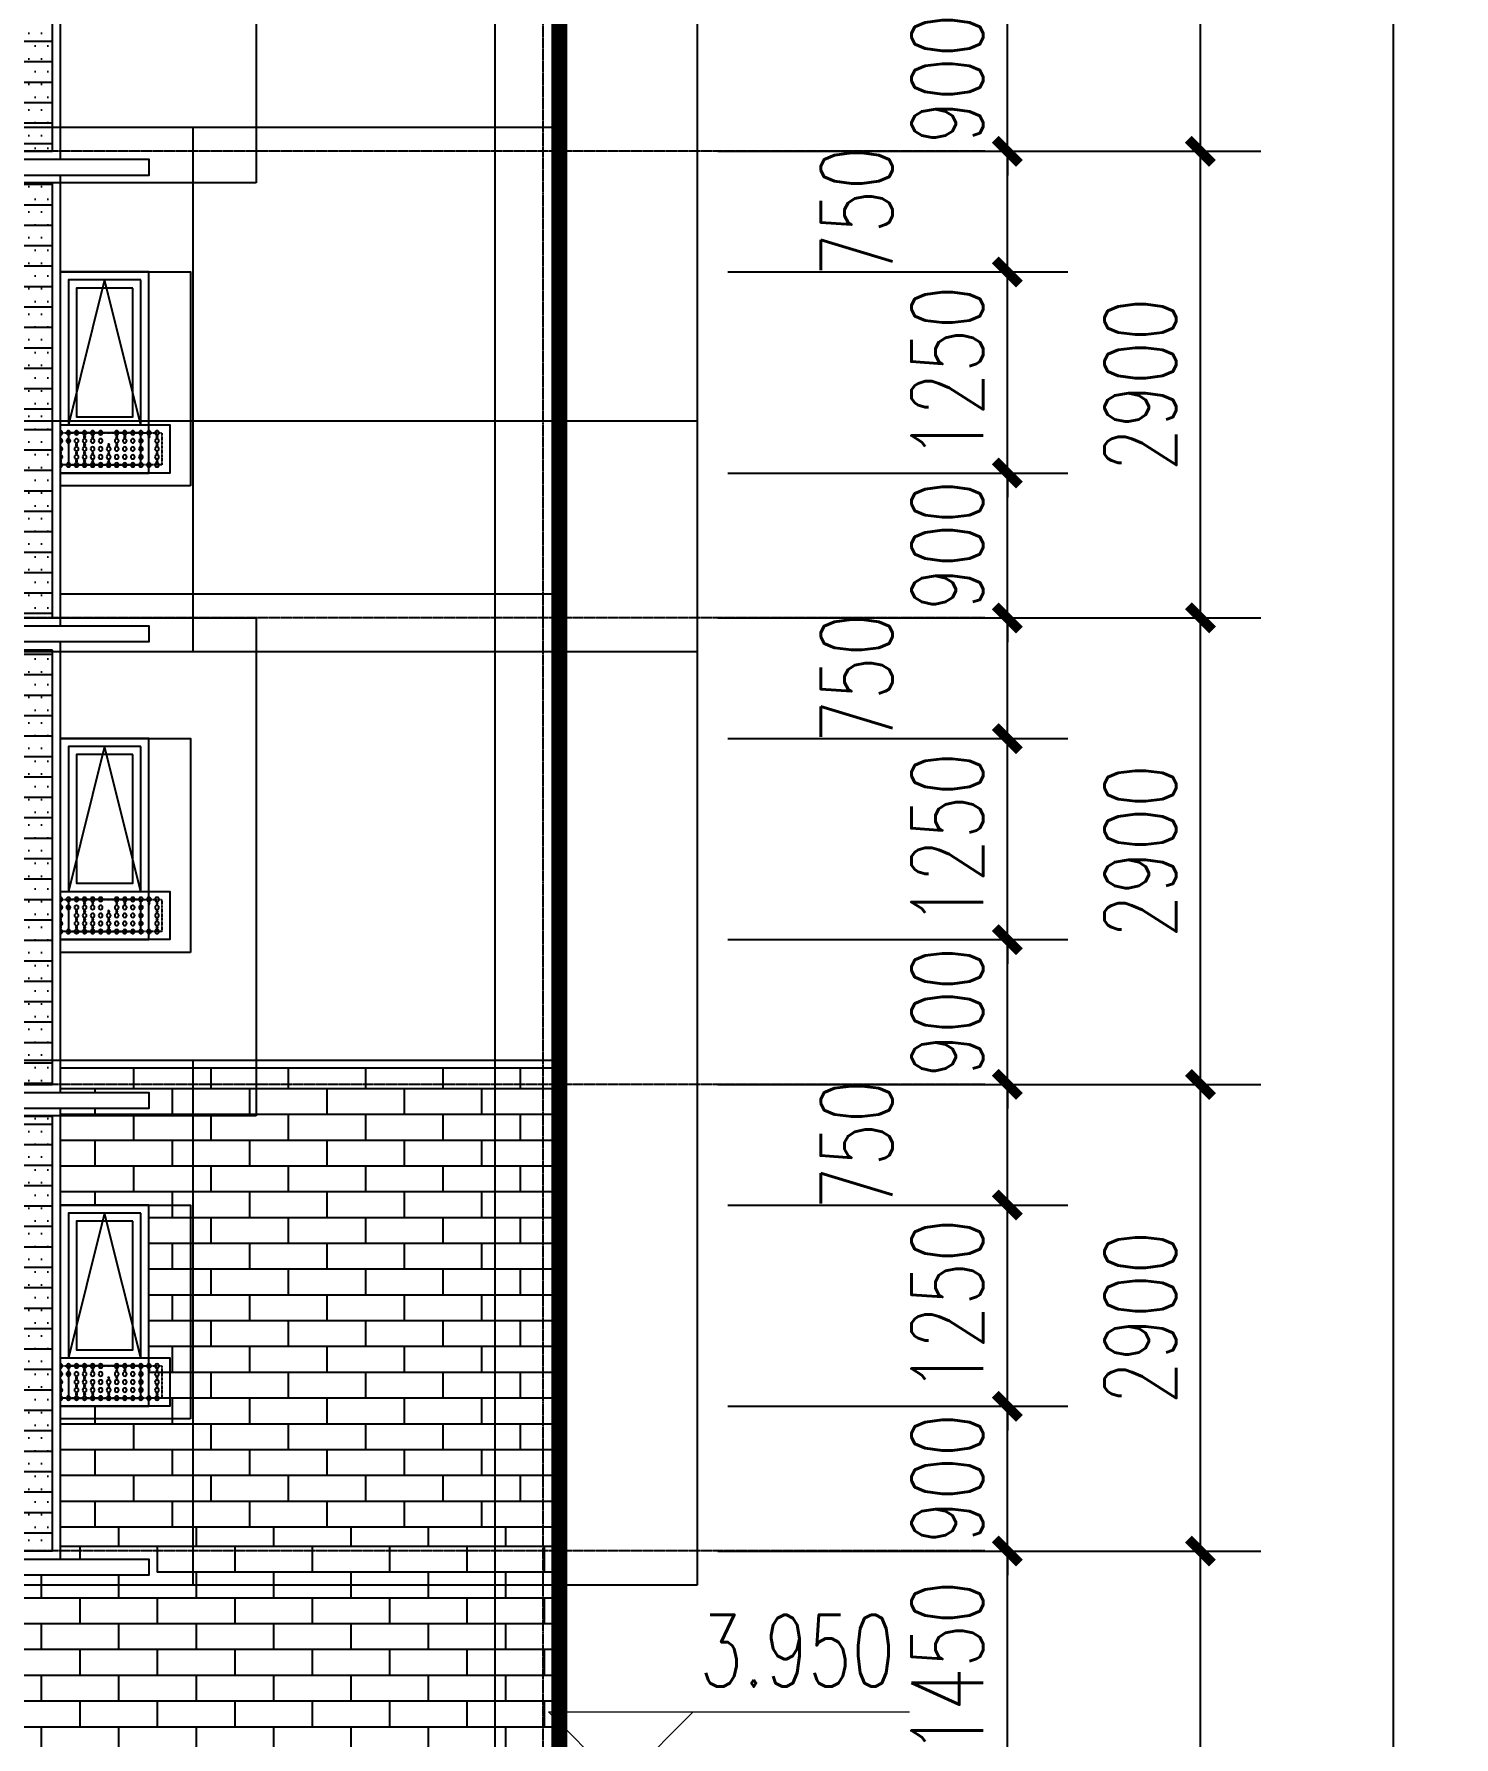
# Model space of a CAD drawing. Header units: millimetres. Extents: x 43 to 235305, y 0 to 139712.
# Drawn here: x 128686 to 137509, y 15435 to 26020 of the extents above; entities that cross this region are included whole.
import ezdxf
from ezdxf.xclip import XClip

# ---------------------------------------------------------------- set-up
doc = ezdxf.new("R2010")
doc.units = ezdxf.units.MM
doc.header["$XCLIPFRAME"] = 2
for name, pattern in [('CONTINOUS', [0]), ('DASH', [0.35, 0.25, -0.1]), ('DOTE', [2.42, 2, -0.2, 0.02, -0.2])]:
    doc.linetypes.add(name, pattern=pattern)
for name, color, linetype in [('A-AXIS', 1, 'DOTE'), ('A-DRWD-DIMS', 144, 'Continuous'), ('A-ELEV-DRWD', 130, 'Continuous'), ('A-ELEV-LINE', 30, 'Continuous'), ('A-ELEV-LINE1', 33, 'Continuous'), ('A-ELEV-LINE2', 55, 'Continuous'), ('A-ELEV-OPEN', 253, 'Continuous'), ('A-ELEV-OUT2', 6, 'CONTINOUS'), ('A-ELEV-PATT', 55, 'Continuous'), ('A-ELEV-SHUT', 215, 'Continuous'), ('A-HATH', 8, 'Continuous'), ('A-HATH1', 251, 'Continuous'), ('A-WALL', 2, 'Continuous'), ('AXIS', 3, 'Continuous'), ('PUB_DIM', 3, 'Continuous'), ('PUB_TEXT', 7, 'Continuous'), ('Sun', 138, 'Continuous')]:
    doc.layers.add(name, color=color, linetype=linetype)
doc.styles.add('_TCH_DIM', font='SIMPLEX', dxfattribs={"bigfont": 'GBCBIG'})
doc.styles.add('_TCH_DIM_T3', font='SIMPLEX', dxfattribs={"width": 0.705882, "bigfont": 'GBCBIG'})
doc.dimstyles.new('_TCH_ARCH&&150', dxfattribs={"dimtxt": 446.25, "dimasz": 150, "dimexe": 375, "dimexo": 450, "dimgap": 150, "dimtad": 1, "dimdec": 0, "dimzin": 0, "dimdsep": 46, "dimtxsty": '_TCH_DIM_T3', "dimblk": 'ARCHTICK', "dimcen": 0.09, "dimclrt": 7, "dimazin": 2, "dimtfac": 1, "dimtdec": 0, "dimtix": 1, "dimtmove": 2, "dimatfit": 3, "dimfxl": 1, "dimtolj": 1, "dimtzin": 0, "dimarcsym": 0})

# ---------------------------------------------------------------- blocks, each defined once
blk = doc.blocks.new('A$C44E4211A')
at = {"layer": 'A-HATH1'}
h = blk.add_hatch(dxfattribs=at)
h.set_pattern_fill('AR-BRSTD', color=256, scale=200, style=0)
h.set_pattern_definition([(7e-15, (-354442.66, -32103.24), (0, 160.2771), []), (90, (-354442.66, -32103.24), (-240.3856, 160.2771), [160.2771, -160.27708])])
h.paths.add_polyline_path([(11900, 5700), (8800, 5700), (8800, 5500), (9400, 5500), (9400, 5400), (7700, 5400), (7700, 4300), (11900, 4300)])
at = {"layer": 'A-ELEV-LINE'}
blk.add_lwpolyline([(8800, 8600), (11900, 8600), (11900, 8550), (8800, 8550)], close=True, dxfattribs=at)
at = {"layer": 'A-ELEV-LINE1'}
for p, q in [((11500, 5700), (11500, 0)), ((11900, 5700), (11900, 5700)), ((11900, 5700), (11900, 0))]:
    blk.add_line(p, q, dxfattribs=at)
blk = doc.blocks.new('A$C26D120F1')
blk.add_circle((0, 0), 12.5)
blk = doc.blocks.new('A$C6A1F32F0')
at = {"layer": 'Sun'}
blk.add_lwpolyline([(810, 250), (0, 250), (0, -50), (810, -50)], close=True, dxfattribs=at)
at = {"layer": 'Sun', "color": 8, "linetype": 'DASH', "ltscale": 0.2}
blk.add_lwpolyline([(760, 200), (50, 200), (50, 0), (760, 0)], close=True, dxfattribs=at)
at = {"layer": 'Sun'}
for centre in [(80, 175), (80, 125), (130, 175), (280, 175), (330, 175), (330, 125), (380, 125), (480, 175), (530, 175), (530, 125), (580, 125), (730, 175), (730, 125), (80, 75), (80, 25), (380, 75), (380, 25), (480, 75), (480, 25), (530, 75), (530, 25), (580, 75), (580, 25), (680, 75), (680, 25), (730, 75), (730, 25)]:
    blk.add_circle(centre, 5, dxfattribs=at)
for p in [(80, 200), (130, 200), (180, 200), (230, 200), (280, 200), (330, 200), (430, 200), (480, 200), (530, 200), (580, 200), (630, 200), (680, 200), (730, 200), (80, 150), (80, 100), (180, 150), (180, 100), (230, 150), (230, 100), (280, 150), (280, 100), (330, 150), (330, 100), (380, 100), (430, 150), (430, 100), (480, 150), (480, 100), (530, 150), (530, 100), (580, 150), (580, 100), (630, 150), (680, 150), (680, 100), (730, 150), (730, 100), (80, 50), (80, 0), (130, 0), (180, 50), (180, 0), (230, 50), (230, 0), (280, 50), (280, 0), (330, 50), (330, 0), (380, 50), (380, 0), (430, 50), (430, 0), (480, 50), (480, 0), (530, 50), (530, 0), (580, 50), (580, 0), (630, 0), (680, 50), (680, 0), (730, 50), (730, 0)]:
    blk.add_blockref('A$C26D120F1', p, dxfattribs=at)
blk = doc.blocks.new('A$C1D411380')
at = {"layer": 'A-ELEV-DRWD'}
for points in [[(50, 2100), (500, 2100), (500, 1200), (50, 1200)], [(100, 2050), (450, 2050), (450, 1250), (100, 1250)], [(50, 1150), (500, 1150), (500, 950), (50, 950)]]:
    blk.add_lwpolyline(points, close=True, dxfattribs=at)
at = {"layer": 'A-ELEV-LINE1'}
blk.add_lwpolyline([(550, 1200), (550, 1200), (550, 900), (0, 900), (0, 2150), (550, 2150), (550, 1150)], dxfattribs=at)
at = {"layer": 'A-ELEV-OPEN'}
blk.add_lwpolyline([(50, 1200), (275, 2100), (500, 1200)], dxfattribs=at)
at = {"layer": 'Sun'}
blk.add_blockref('A$C6A1F32F0', (-130, 950), dxfattribs=at)
blk = doc.blocks.new('A$C7D33379A')
at = {"layer": 'A-ELEV-PATT'}
h = blk.add_hatch(dxfattribs=at)
h.set_pattern_fill('ANSI31', color=256, scale=80, angle=135, style=0)
h.set_pattern_definition([(180, (-95821.56, 78043.16), (-2e-14, -127), [])])
h.paths.add_polyline_path([(-450, 3450), (750, 3450), (750, 750), (-450, 750)])
at = {"layer": 'A-HATH'}
h = blk.add_hatch(dxfattribs=at)
h.set_pattern_fill('DOTS', color=256, scale=50, style=0)
h.set_pattern_definition([(180, (214008.635, -339417.31), (-39.6875, 79.375), [0, -79.375])])
h.paths.add_polyline_path([(-450, 3450), (750, 3450), (750, 750), (-450, 750)])
at = {"layer": 'A-ELEV-LINE'}
blk.add_lwpolyline([(800, 700), (-1050, 700), (-1050, 600), (800, 600)], close=True, dxfattribs=at)
at = {"layer": 'A-ELEV-SHUT'}
for points in [[(-500, 3500), (800, 3500), (800, 700), (-500, 700)], [(-450, 3450), (750, 3450), (750, 750), (-450, 750)]]:
    blk.add_lwpolyline(points, close=True, dxfattribs=at)
blk = doc.blocks.new('A$C33016C81')
at = {"layer": 'A-ELEV-LINE1'}
for p, q in [((0, 5800), (0, 0)), ((400, 5800), (400, 0))]:
    blk.add_line(p, q, dxfattribs=at)
at = {"layer": 'A-ELEV-LINE2'}
for p, q in [((3100, 3050), (0, 3050)), ((3100, 150), (0, 150))]:
    blk.add_line(p, q, dxfattribs=at)
ref = blk.add_blockref('A$C1D411380', (2550, 2900))
XClip(ref).set_block_clipping_path([(-258.428911173, 820.8696071922), (549.9998885005, 2150.0002071083)])
ref = blk.add_blockref('A$C1D411380', (2550, 0))
XClip(ref).set_block_clipping_path([(-258.428911173, 820.8696071922), (549.9998885005, 2150.0002071083)])
at = {"layer": 'A-WALL'}
ref = blk.add_blockref('A$C7D33379A', (3600, 2150), dxfattribs=at)
XClip(ref).set_block_clipping_path([(-1717.5663260584, 554.1908942305), (599.9985664183, 3649.999116658)])
ref = blk.add_blockref('A$C7D33379A', (3600, -750), dxfattribs=at)
XClip(ref).set_block_clipping_path([(-1323.3989261346, 483.3645862369), (599.9985664184, 3799.9996316738)])
blk = doc.blocks.new('_ArchTick')
at = {"color": 0, "linetype": 'ByBlock', "const_width": 0.4}
blk.add_lwpolyline([(-0.5, -0.5), (0.5, 0.5)], dxfattribs=at)
blk = doc.blocks.new('*D3918')
at = {"layer": 'AXIS', "color": 0, "lineweight": -2, "transparency": 16777216}
for p, q in [((132934, 16591), (136309, 16591)), ((135934, 11191), (135934, 16591)), ((132934, 11191), (136309, 11191))]:
    blk.add_line(p, q, dxfattribs=at)
at = {"layer": 'Defpoints', "color": 0, "transparency": 16777216}
for p in [(132484, 16591), (135934, 16591), (132484, 11191)]:
    blk.add_point(p, dxfattribs=at)
at = {"layer": 'AXIS', "color": 0, "lineweight": -2, "transparency": 16777216, "xscale": 150, "yscale": 150, "zscale": 150}
for p, rotation in [((135934, 16591), 90), ((135934, 11191), 270)]:
    blk.add_blockref('_ArchTick', p, dxfattribs=dict(at, rotation=rotation))
at = {"layer": 'AXIS', "color": 7, "transparency": 16777216, "insert": (135561, 13891), "char_height": 446.2, "attachment_point": 5, "rotation": 90, "style": '_TCH_DIM_T3'}
blk.add_mtext('\\A1;5400', dxfattribs=at)
blk = doc.blocks.new('*D3919')
at = {"layer": 'AXIS', "color": 0, "lineweight": -2, "transparency": 16777216}
for p, q in [((132934, 19491), (136309, 19491)), ((135934, 16591), (135934, 19491)), ((132934, 16591), (136309, 16591))]:
    blk.add_line(p, q, dxfattribs=at)
at = {"layer": 'Defpoints', "color": 0, "transparency": 16777216}
for p in [(132484, 19491), (135934, 19491), (132484, 16591)]:
    blk.add_point(p, dxfattribs=at)
at = {"layer": 'AXIS', "color": 0, "lineweight": -2, "transparency": 16777216, "xscale": 150, "yscale": 150, "zscale": 150}
for p, rotation in [((135934, 19491), 90), ((135934, 16591), 270)]:
    blk.add_blockref('_ArchTick', p, dxfattribs=dict(at, rotation=rotation))
at = {"layer": 'AXIS', "color": 7, "transparency": 16777216, "insert": (135561, 18041), "char_height": 446.2, "attachment_point": 5, "rotation": 90, "style": '_TCH_DIM_T3'}
blk.add_mtext('\\A1;2900', dxfattribs=at)
blk = doc.blocks.new('*D3920')
at = {"layer": 'AXIS', "color": 0, "lineweight": -2, "transparency": 16777216}
for p, q in [((132934, 22391), (136309, 22391)), ((135934, 19491), (135934, 22391)), ((132934, 19491), (136309, 19491))]:
    blk.add_line(p, q, dxfattribs=at)
at = {"layer": 'Defpoints', "color": 0, "transparency": 16777216}
for p in [(132484, 22391), (135934, 22391), (132484, 19491)]:
    blk.add_point(p, dxfattribs=at)
at = {"layer": 'AXIS', "color": 0, "lineweight": -2, "transparency": 16777216, "xscale": 150, "yscale": 150, "zscale": 150}
for p, rotation in [((135934, 22391), 90), ((135934, 19491), 270)]:
    blk.add_blockref('_ArchTick', p, dxfattribs=dict(at, rotation=rotation))
at = {"layer": 'AXIS', "color": 7, "transparency": 16777216, "insert": (135561, 20941), "char_height": 446.2, "attachment_point": 5, "rotation": 90, "style": '_TCH_DIM_T3'}
blk.add_mtext('\\A1;2900', dxfattribs=at)
blk = doc.blocks.new('*D3921')
at = {"layer": 'AXIS', "color": 0, "lineweight": -2, "transparency": 16777216}
for p, q in [((132934, 25291), (136309, 25291)), ((135934, 22391), (135934, 25291)), ((132934, 22391), (136309, 22391))]:
    blk.add_line(p, q, dxfattribs=at)
at = {"layer": 'Defpoints', "color": 0, "transparency": 16777216}
for p in [(132484, 25291), (135934, 25291), (132484, 22391)]:
    blk.add_point(p, dxfattribs=at)
at = {"layer": 'AXIS', "color": 0, "lineweight": -2, "transparency": 16777216, "xscale": 150, "yscale": 150, "zscale": 150}
for p, rotation in [((135934, 25291), 90), ((135934, 22391), 270)]:
    blk.add_blockref('_ArchTick', p, dxfattribs=dict(at, rotation=rotation))
at = {"layer": 'AXIS', "color": 7, "transparency": 16777216, "insert": (135561, 23841), "char_height": 446.2, "attachment_point": 5, "rotation": 90, "style": '_TCH_DIM_T3'}
blk.add_mtext('\\A1;2900', dxfattribs=at)
blk = doc.blocks.new('*D3922')
at = {"layer": 'AXIS', "color": 0, "lineweight": -2, "transparency": 16777216}
for p, q in [((132934, 28191), (136309, 28191)), ((135934, 25291), (135934, 28191)), ((132934, 25291), (136309, 25291))]:
    blk.add_line(p, q, dxfattribs=at)
at = {"layer": 'Defpoints', "color": 0, "transparency": 16777216}
for p in [(132484, 28191), (135934, 28191), (132484, 25291)]:
    blk.add_point(p, dxfattribs=at)
at = {"layer": 'AXIS', "color": 0, "lineweight": -2, "transparency": 16777216, "xscale": 150, "yscale": 150, "zscale": 150}
for p, rotation in [((135934, 28191), 90), ((135934, 25291), 270)]:
    blk.add_blockref('_ArchTick', p, dxfattribs=dict(at, rotation=rotation))
at = {"layer": 'AXIS', "color": 7, "transparency": 16777216, "insert": (135561, 26741), "char_height": 446.2, "attachment_point": 5, "rotation": 90, "style": '_TCH_DIM_T3'}
blk.add_mtext('\\A1;2900', dxfattribs=at)
blk = doc.blocks.new('*D3961')
at = {"layer": 'Defpoints', "color": 0, "transparency": 16777216}
for p in [(132484, 129691), (137134, 129691), (132484, 11191)]:
    blk.add_point(p, dxfattribs=at)
at = {"layer": 'PUB_DIM', "color": 0, "lineweight": -2, "transparency": 16777216}
for p, q in [((132934, 129691), (137509, 129691)), ((137134, 11191), (137134, 129691)), ((132934, 11191), (137509, 11191))]:
    blk.add_line(p, q, dxfattribs=at)
at = {"layer": 'PUB_DIM', "color": 0, "lineweight": -2, "transparency": 16777216, "xscale": 150, "yscale": 150, "zscale": 150}
for p, rotation in [((137134, 129691), 90), ((137134, 11191), 270)]:
    blk.add_blockref('_ArchTick', p, dxfattribs=dict(at, rotation=rotation))
at = {"layer": 'PUB_DIM', "color": 7, "transparency": 16777216, "insert": (136761, 70441), "char_height": 446.2, "attachment_point": 5, "rotation": 90, "style": '_TCH_DIM_T3'}
blk.add_mtext('\\A1;118500', dxfattribs=at)
blk = doc.blocks.new('*D3596')
at = {"layer": 'A-DRWD-DIMS', "color": 0, "lineweight": -2, "transparency": 16777216}
for p, q in [((132998, 16591), (135109, 16591)), ((134734, 15141), (134734, 16591)), ((132998, 15141), (135109, 15141))]:
    blk.add_line(p, q, dxfattribs=at)
at = {"layer": 'Defpoints', "color": 0, "transparency": 16777216}
for p in [(132548, 16591), (134734, 16591), (132548, 15141)]:
    blk.add_point(p, dxfattribs=at)
at = {"layer": 'A-DRWD-DIMS', "color": 0, "lineweight": -2, "transparency": 16777216, "xscale": 150, "yscale": 150, "zscale": 150}
for p, rotation in [((134734, 16591), 90), ((134734, 15141), 270)]:
    blk.add_blockref('_ArchTick', p, dxfattribs=dict(at, rotation=rotation))
at = {"layer": 'A-DRWD-DIMS', "color": 7, "transparency": 16777216, "insert": (134361, 15866), "char_height": 446.2, "attachment_point": 5, "rotation": 90, "style": '_TCH_DIM_T3'}
blk.add_mtext('\\A1;1450', dxfattribs=at)
blk = doc.blocks.new('*D3597')
at = {"layer": 'A-DRWD-DIMS', "color": 0, "lineweight": -2, "transparency": 16777216}
for p, q in [((134734, 17491), (134734, 17641)), ((132998, 17491), (135109, 17491)), ((134734, 16591), (134734, 17491)), ((132998, 16591), (135109, 16591)), ((134734, 16591), (134734, 16441))]:
    blk.add_line(p, q, dxfattribs=at)
at = {"layer": 'Defpoints', "color": 0, "transparency": 16777216}
for p in [(132548, 17491), (134734, 17491), (132548, 16591)]:
    blk.add_point(p, dxfattribs=at)
at = {"layer": 'A-DRWD-DIMS', "color": 0, "lineweight": -2, "transparency": 16777216, "xscale": 150, "yscale": 150, "zscale": 150}
for p, rotation in [((134734, 17491), 270), ((134734, 16591), 90)]:
    blk.add_blockref('_ArchTick', p, dxfattribs=dict(at, rotation=rotation))
at = {"layer": 'A-DRWD-DIMS', "color": 7, "transparency": 16777216, "insert": (134361, 17041), "char_height": 446.2, "attachment_point": 5, "rotation": 90, "style": '_TCH_DIM_T3'}
blk.add_mtext('\\A1;900', dxfattribs=at)
blk = doc.blocks.new('*D3598')
at = {"layer": 'A-DRWD-DIMS', "color": 0, "lineweight": -2, "transparency": 16777216}
for p, q in [((134734, 18741), (134734, 18891)), ((132998, 18741), (135109, 18741)), ((134734, 17491), (134734, 18741)), ((132998, 17491), (135109, 17491)), ((134734, 17491), (134734, 17341))]:
    blk.add_line(p, q, dxfattribs=at)
at = {"layer": 'Defpoints', "color": 0, "transparency": 16777216}
for p in [(132548, 18741), (134734, 18741), (132548, 17491)]:
    blk.add_point(p, dxfattribs=at)
at = {"layer": 'A-DRWD-DIMS', "color": 0, "lineweight": -2, "transparency": 16777216, "xscale": 150, "yscale": 150, "zscale": 150}
for p, rotation in [((134734, 18741), 270), ((134734, 17491), 90)]:
    blk.add_blockref('_ArchTick', p, dxfattribs=dict(at, rotation=rotation))
at = {"layer": 'A-DRWD-DIMS', "color": 7, "transparency": 16777216, "insert": (134361, 18116), "char_height": 446.2, "attachment_point": 5, "rotation": 90, "style": '_TCH_DIM_T3'}
blk.add_mtext('\\A1;1250', dxfattribs=at)
blk = doc.blocks.new('*D3599')
at = {"layer": 'A-DRWD-DIMS', "color": 0, "lineweight": -2, "transparency": 16777216}
for p, q in [((132998, 19491), (135109, 19491)), ((134734, 18741), (134734, 19491)), ((132998, 18741), (135109, 18741))]:
    blk.add_line(p, q, dxfattribs=at)
at = {"layer": 'Defpoints', "color": 0, "transparency": 16777216}
for p in [(132548, 19491), (134734, 19491), (132548, 18741)]:
    blk.add_point(p, dxfattribs=at)
at = {"layer": 'A-DRWD-DIMS', "color": 0, "lineweight": -2, "transparency": 16777216, "xscale": 150, "yscale": 150, "zscale": 150}
for p, rotation in [((134734, 19491), 90), ((134734, 18741), 270)]:
    blk.add_blockref('_ArchTick', p, dxfattribs=dict(at, rotation=rotation))
at = {"layer": 'A-DRWD-DIMS', "color": 7, "transparency": 16777216, "insert": (133797, 19116), "char_height": 446.2, "attachment_point": 5, "rotation": 90, "style": '_TCH_DIM_T3'}
blk.add_mtext('\\A1;750', dxfattribs=at)
blk = doc.blocks.new('*D3600')
at = {"layer": 'A-DRWD-DIMS', "color": 0, "lineweight": -2, "transparency": 16777216}
for p, q in [((134734, 20391), (134734, 20541)), ((132998, 20391), (135109, 20391)), ((134734, 19491), (134734, 20391)), ((132998, 19491), (135109, 19491)), ((134734, 19491), (134734, 19341))]:
    blk.add_line(p, q, dxfattribs=at)
at = {"layer": 'Defpoints', "color": 0, "transparency": 16777216}
for p in [(132548, 20391), (134734, 20391), (132548, 19491)]:
    blk.add_point(p, dxfattribs=at)
at = {"layer": 'A-DRWD-DIMS', "color": 0, "lineweight": -2, "transparency": 16777216, "xscale": 150, "yscale": 150, "zscale": 150}
for p, rotation in [((134734, 20391), 270), ((134734, 19491), 90)]:
    blk.add_blockref('_ArchTick', p, dxfattribs=dict(at, rotation=rotation))
at = {"layer": 'A-DRWD-DIMS', "color": 7, "transparency": 16777216, "insert": (134361, 19941), "char_height": 446.2, "attachment_point": 5, "rotation": 90, "style": '_TCH_DIM_T3'}
blk.add_mtext('\\A1;900', dxfattribs=at)
blk = doc.blocks.new('*D3601')
at = {"layer": 'A-DRWD-DIMS', "color": 0, "lineweight": -2, "transparency": 16777216}
for p, q in [((134734, 21641), (134734, 21791)), ((132998, 21641), (135109, 21641)), ((134734, 20391), (134734, 21641)), ((132998, 20391), (135109, 20391)), ((134734, 20391), (134734, 20241))]:
    blk.add_line(p, q, dxfattribs=at)
at = {"layer": 'Defpoints', "color": 0, "transparency": 16777216}
for p in [(132548, 21641), (134734, 21641), (132548, 20391)]:
    blk.add_point(p, dxfattribs=at)
at = {"layer": 'A-DRWD-DIMS', "color": 0, "lineweight": -2, "transparency": 16777216, "xscale": 150, "yscale": 150, "zscale": 150}
for p, rotation in [((134734, 21641), 270), ((134734, 20391), 90)]:
    blk.add_blockref('_ArchTick', p, dxfattribs=dict(at, rotation=rotation))
at = {"layer": 'A-DRWD-DIMS', "color": 7, "transparency": 16777216, "insert": (134361, 21016), "char_height": 446.2, "attachment_point": 5, "rotation": 90, "style": '_TCH_DIM_T3'}
blk.add_mtext('\\A1;1250', dxfattribs=at)
blk = doc.blocks.new('*D3602')
at = {"layer": 'A-DRWD-DIMS', "color": 0, "lineweight": -2, "transparency": 16777216}
for p, q in [((132998, 22391), (135109, 22391)), ((134734, 21641), (134734, 22391)), ((132998, 21641), (135109, 21641))]:
    blk.add_line(p, q, dxfattribs=at)
at = {"layer": 'Defpoints', "color": 0, "transparency": 16777216}
for p in [(132548, 22391), (134734, 22391), (132548, 21641)]:
    blk.add_point(p, dxfattribs=at)
at = {"layer": 'A-DRWD-DIMS', "color": 0, "lineweight": -2, "transparency": 16777216, "xscale": 150, "yscale": 150, "zscale": 150}
for p, rotation in [((134734, 22391), 90), ((134734, 21641), 270)]:
    blk.add_blockref('_ArchTick', p, dxfattribs=dict(at, rotation=rotation))
at = {"layer": 'A-DRWD-DIMS', "color": 7, "transparency": 16777216, "insert": (133797, 22016), "char_height": 446.2, "attachment_point": 5, "rotation": 90, "style": '_TCH_DIM_T3'}
blk.add_mtext('\\A1;750', dxfattribs=at)
blk = doc.blocks.new('*D3603')
at = {"layer": 'A-DRWD-DIMS', "color": 0, "lineweight": -2, "transparency": 16777216}
for p, q in [((134734, 23291), (134734, 23441)), ((132998, 23291), (135109, 23291)), ((134734, 22391), (134734, 23291)), ((132998, 22391), (135109, 22391)), ((134734, 22391), (134734, 22241))]:
    blk.add_line(p, q, dxfattribs=at)
at = {"layer": 'Defpoints', "color": 0, "transparency": 16777216}
for p in [(132548, 23291), (134734, 23291), (132548, 22391)]:
    blk.add_point(p, dxfattribs=at)
at = {"layer": 'A-DRWD-DIMS', "color": 0, "lineweight": -2, "transparency": 16777216, "xscale": 150, "yscale": 150, "zscale": 150}
for p, rotation in [((134734, 23291), 270), ((134734, 22391), 90)]:
    blk.add_blockref('_ArchTick', p, dxfattribs=dict(at, rotation=rotation))
at = {"layer": 'A-DRWD-DIMS', "color": 7, "transparency": 16777216, "insert": (134361, 22841), "char_height": 446.2, "attachment_point": 5, "rotation": 90, "style": '_TCH_DIM_T3'}
blk.add_mtext('\\A1;900', dxfattribs=at)
blk = doc.blocks.new('*D3604')
at = {"layer": 'A-DRWD-DIMS', "color": 0, "lineweight": -2, "transparency": 16777216}
for p, q in [((134734, 24541), (134734, 24691)), ((132998, 24541), (135109, 24541)), ((134734, 23291), (134734, 24541)), ((132998, 23291), (135109, 23291)), ((134734, 23291), (134734, 23141))]:
    blk.add_line(p, q, dxfattribs=at)
at = {"layer": 'Defpoints', "color": 0, "transparency": 16777216}
for p in [(132548, 24541), (134734, 24541), (132548, 23291)]:
    blk.add_point(p, dxfattribs=at)
at = {"layer": 'A-DRWD-DIMS', "color": 0, "lineweight": -2, "transparency": 16777216, "xscale": 150, "yscale": 150, "zscale": 150}
for p, rotation in [((134734, 24541), 270), ((134734, 23291), 90)]:
    blk.add_blockref('_ArchTick', p, dxfattribs=dict(at, rotation=rotation))
at = {"layer": 'A-DRWD-DIMS', "color": 7, "transparency": 16777216, "insert": (134361, 23916), "char_height": 446.2, "attachment_point": 5, "rotation": 90, "style": '_TCH_DIM_T3'}
blk.add_mtext('\\A1;1250', dxfattribs=at)
blk = doc.blocks.new('*D3605')
at = {"layer": 'A-DRWD-DIMS', "color": 0, "lineweight": -2, "transparency": 16777216}
for p, q in [((132998, 25291), (135109, 25291)), ((134734, 24541), (134734, 25291)), ((132998, 24541), (135109, 24541))]:
    blk.add_line(p, q, dxfattribs=at)
at = {"layer": 'Defpoints', "color": 0, "transparency": 16777216}
for p in [(132548, 25291), (134734, 25291), (132548, 24541)]:
    blk.add_point(p, dxfattribs=at)
at = {"layer": 'A-DRWD-DIMS', "color": 0, "lineweight": -2, "transparency": 16777216, "xscale": 150, "yscale": 150, "zscale": 150}
for p, rotation in [((134734, 25291), 90), ((134734, 24541), 270)]:
    blk.add_blockref('_ArchTick', p, dxfattribs=dict(at, rotation=rotation))
at = {"layer": 'A-DRWD-DIMS', "color": 7, "transparency": 16777216, "insert": (133797, 24916), "char_height": 446.2, "attachment_point": 5, "rotation": 90, "style": '_TCH_DIM_T3'}
blk.add_mtext('\\A1;750', dxfattribs=at)
blk = doc.blocks.new('*D3606')
at = {"layer": 'A-DRWD-DIMS', "color": 0, "lineweight": -2, "transparency": 16777216}
for p, q in [((134734, 26191), (134734, 26341)), ((132998, 26191), (135109, 26191)), ((134734, 25291), (134734, 26191)), ((132998, 25291), (135109, 25291)), ((134734, 25291), (134734, 25141))]:
    blk.add_line(p, q, dxfattribs=at)
at = {"layer": 'Defpoints', "color": 0, "transparency": 16777216}
for p in [(132548, 26191), (134734, 26191), (132548, 25291)]:
    blk.add_point(p, dxfattribs=at)
at = {"layer": 'A-DRWD-DIMS', "color": 0, "lineweight": -2, "transparency": 16777216, "xscale": 150, "yscale": 150, "zscale": 150}
for p, rotation in [((134734, 26191), 270), ((134734, 25291), 90)]:
    blk.add_blockref('_ArchTick', p, dxfattribs=dict(at, rotation=rotation))
at = {"layer": 'A-DRWD-DIMS', "color": 7, "transparency": 16777216, "insert": (134361, 25741), "char_height": 446.2, "attachment_point": 5, "rotation": 90, "style": '_TCH_DIM_T3'}
blk.add_mtext('\\A1;900', dxfattribs=at)

msp = doc.modelspace()

# ---------------------------------------------------------------- hatches: boundary and pattern name
at = {"layer": 'A-HATH1'}
h = msp.add_hatch(dxfattribs=at)
h.set_pattern_fill('AR-BRSTD', color=256, scale=200, style=0)
h.set_pattern_definition([(180, (131949.27, 16741.33), (0, 160.277), []), (90, (131949.27, 16741.33), (240.386, 160.277), [160.277, -160.277])])
h.paths.add_polyline_path([(128849.3, 19591.3), (131949.3, 19591.3), (131949.3, 16741.3), (128849.3, 16741.3), (128849.3, 17491.3), (129399.3, 17491.3), (129399.3, 18741.3), (128849.3, 18741.3), (128849.3, 19341.3), (129449.3, 19341.3), (129449.3, 19441.3), (128849.3, 19441.3)])

# ---------------------------------------------------------------- linework, layer by layer
at = {"layer": 'A-AXIS'}
for p, q in [((131849.3, 10341.9), (131849.3, 136958.6)), ((134593.1, 25291.3), (99475.8, 25291.3)), ((134593.1, 22391.3), (99475.8, 22391.3)), ((134593.1, 19491.3), (99475.8, 19491.3)), ((134593.1, 16591.3), (99475.8, 16591.3))]:
    msp.add_line(p, q, dxfattribs=at)
at = {"layer": 'A-ELEV-OUT2', "color": 2, "const_width": 100}
msp.add_lwpolyline([(131949.3, 11041.3), (131949.3, 134141.3), (121949.3, 134141.3), (121949.3, 131141.3), (120249.3, 131141.3), (120249.3, 133091.3), (119249.3, 133091.3), (119249.3, 137141.3), (111849.3, 137141.3), (111849.3, 134141.3), (104599.3, 134141.3), (104599.3, 130241.3), (102899.3, 130241.3), (102899.3, 11041.3)], dxfattribs=at)
at = {"layer": 'AXIS', "lineweight": 0}
for p, q in [((132331.6, 15141.3), (131881.6, 15591.3)), ((131881.6, 15591.3), (134125.6, 15591.3)), ((132331.6, 15141.3), (132781.6, 15591.3))]:
    msp.add_line(p, q, dxfattribs=at)

# ---------------------------------------------------------------- block references
ref = msp.add_blockref('A$C33016C81', (131949.3, 22391.3), dxfattribs=dict(xscale=-1))
XClip(ref).set_block_clipping_path([(-856.346873642, -211.8682227399), (11699.9997664684, 7025.0002748157)])
ref = msp.add_blockref('A$C33016C81', (131949.3, 16591.3), dxfattribs=dict(xscale=-1))
XClip(ref).set_block_clipping_path([(-856.346873642, -211.8682227399), (11699.9997664684, 7025.0002748157)])
at = {"layer": 'A-WALL'}
msp.add_blockref('A$C44E4211A', (120049.3, 11041.3), dxfattribs=at)

# ---------------------------------------------------------------- texts
at = {"layer": 'PUB_TEXT', "lineweight": 0, "style": '_TCH_DIM', "width": 0.705882}
msp.add_text('3.950', height=446.25, dxfattribs=at).set_placement((132820.6, 15748.8))

# ---------------------------------------------------------------- dimensions: what is measured, and where the dimension line sits
at = {"layer": 'A-DRWD-DIMS'}
for p1, p2, picture, middle in [((132548.3, 25291.3), (132548.3, 26191.3), '*D3606', (134361.1, 25741.3)), ((132548.3, 23291.3), (132548.3, 24541.3), '*D3604', (134361.1, 23916.3)), ((132548.3, 22391.3), (132548.3, 23291.3), '*D3603', (134361.1, 22841.3)), ((132548.3, 20391.3), (132548.3, 21641.3), '*D3601', (134361.1, 21016.3)), ((132548.3, 19491.3), (132548.3, 20391.3), '*D3600', (134361.1, 19941.3)), ((132548.3, 17491.3), (132548.3, 18741.3), '*D3598', (134361.1, 18116.3)), ((132548.3, 16591.3), (132548.3, 17491.3), '*D3597', (134361.1, 17041.3)), ((132548.3, 15141.3), (132548.3, 16591.3), '*D3596', (134361.1, 15866.3))]:
    dim = msp.add_aligned_dim(p1=p1, p2=p2, distance=-2186, dimstyle='_TCH_ARCH&&150', dxfattribs=at)
    dim.commit()
    dim.dimension.update_dxf_attribs({"geometry": picture, "text_midpoint": middle})
for base, p1, p2, picture, middle in [((134734.2, 25291.3), (132548.3, 24541.3), (132548.3, 25291.3), '*D3605', (133796.7, 24916.3)), ((134734.2, 22391.3), (132548.3, 21641.3), (132548.3, 22391.3), '*D3602', (133796.7, 22016.3)), ((134734.2, 19491.3), (132548.3, 18741.3), (132548.3, 19491.3), '*D3599', (133796.7, 19116.3))]:
    dim = msp.add_linear_dim(base=base, p1=p1, p2=p2, angle=90, dimstyle='_TCH_ARCH&&150', dxfattribs=at)
    dim.commit()
    dim.dimension.update_dxf_attribs({"geometry": picture, "text_midpoint": middle, "dimtype": 161})
at = {"layer": 'AXIS'}
for p1, p2, picture, middle in [((132484.2, 25291.3), (132484.2, 28191.3), '*D3922', (135561.1, 26741.3)), ((132484.2, 22391.3), (132484.2, 25291.3), '*D3921', (135561.1, 23841.3)), ((132484.2, 19491.3), (132484.2, 22391.3), '*D3920', (135561.1, 20941.3)), ((132484.2, 16591.3), (132484.2, 19491.3), '*D3919', (135561.1, 18041.3)), ((132484.2, 11191.3), (132484.2, 16591.3), '*D3918', (135561.1, 13891.3))]:
    dim = msp.add_aligned_dim(p1=p1, p2=p2, distance=-3450, dimstyle='_TCH_ARCH&&150', dxfattribs=at)
    dim.commit()
    dim.dimension.update_dxf_attribs({"geometry": picture, "text_midpoint": middle})
at = {"layer": 'PUB_DIM'}
dim = msp.add_aligned_dim(p1=(132484.2, 11191.3), p2=(132484.2, 129691.3), distance=-4650, dimstyle='_TCH_ARCH&&150', dxfattribs=at)
dim.commit()
dim.dimension.update_dxf_attribs({"geometry": '*D3961', "text_midpoint": (136761.1, 70441.3)})

doc.saveas('drawing.dxf')
